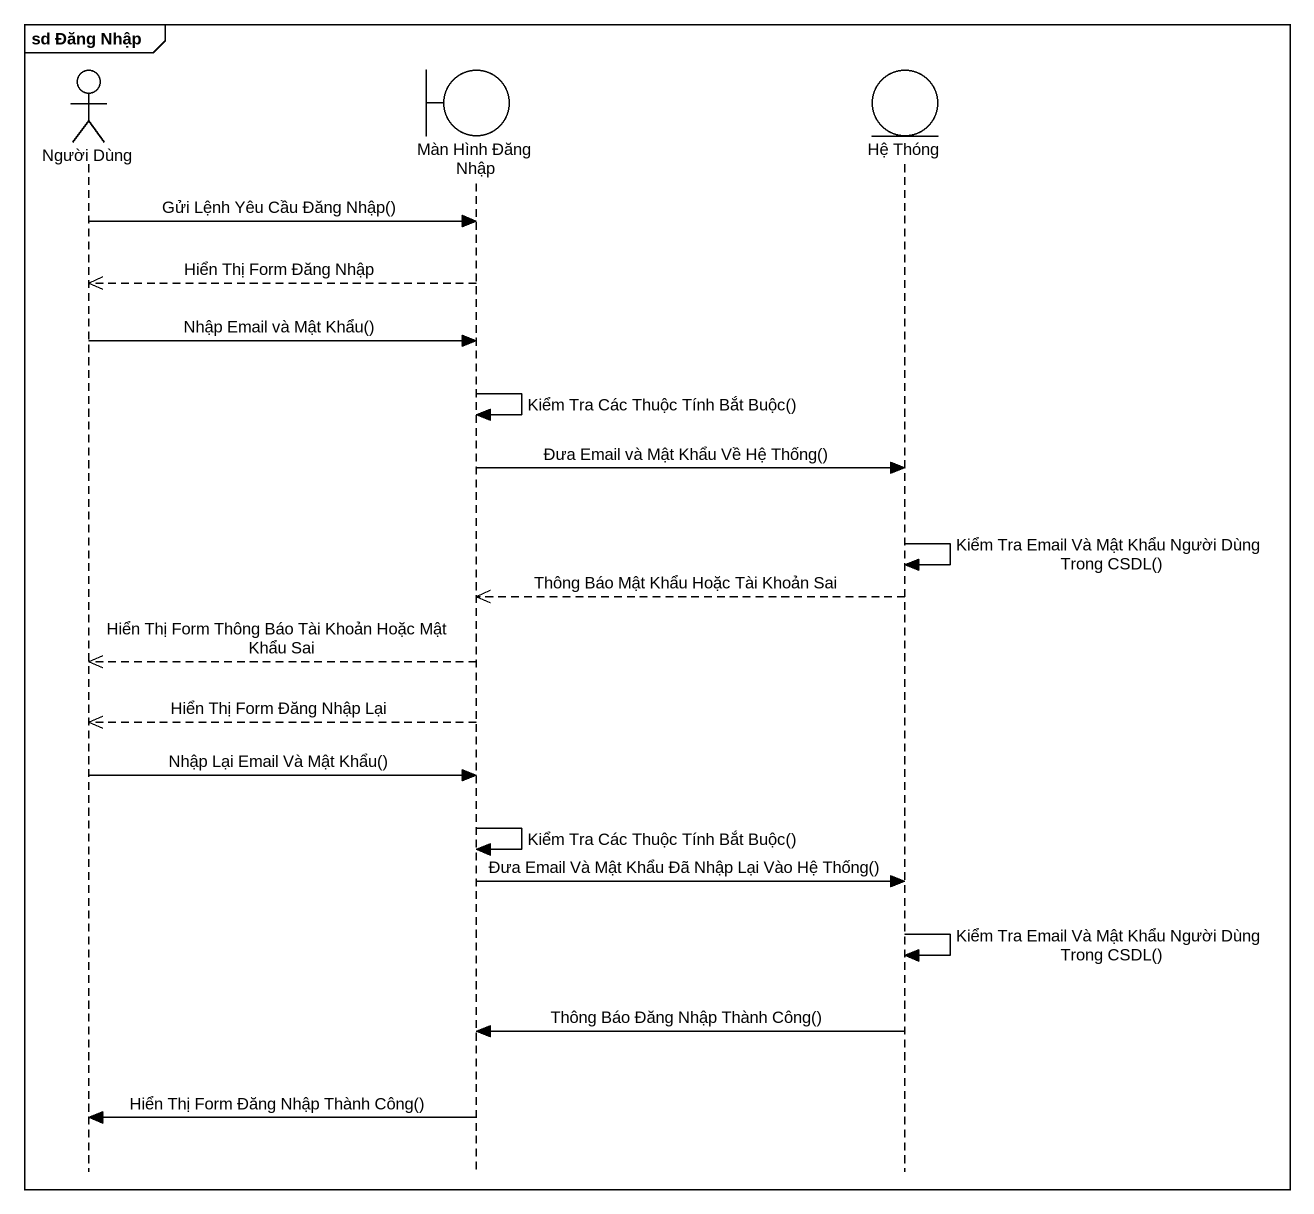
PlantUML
@startuml
mainframe sd Đăng Nhập
hide footbox
actor "Người Dùng" as Người_Dùng
boundary "Màn Hình Đăng Nhập" as Màn_Hình_Đăng_Nhập
entity "Hệ Thóng" as Hệ_Thóng

Người_Dùng -> Màn_Hình_Đăng_Nhập : Gửi Lệnh Yêu Cầu Đăng Nhập()
Màn_Hình_Đăng_Nhập -->> Người_Dùng : Hiển Thị Form Đăng Nhập
Người_Dùng -> Màn_Hình_Đăng_Nhập : Nhập Email và Mật Khẩu()
Màn_Hình_Đăng_Nhập -> Màn_Hình_Đăng_Nhập : Kiểm Tra Các Thuộc Tính Bắt Buộc()
Màn_Hình_Đăng_Nhập -> Hệ_Thóng : Đưa Email và Mật Khẩu Về Hệ Thống()
Hệ_Thóng -> Hệ_Thóng : Kiểm Tra Email Và Mật Khẩu Người Dùng Trong CSDL()
Hệ_Thóng -->> Màn_Hình_Đăng_Nhập : Thông Báo Mật Khẩu Hoặc Tài Khoản Sai
Màn_Hình_Đăng_Nhập -->> Người_Dùng : Hiển Thị Form Thông Báo Tài Khoản Hoặc Mật Khẩu Sai
Màn_Hình_Đăng_Nhập -->> Người_Dùng : Hiển Thị Form Đăng Nhập Lại
Người_Dùng -> Màn_Hình_Đăng_Nhập : Nhập Lại Email Và Mật Khẩu()
Màn_Hình_Đăng_Nhập -> Màn_Hình_Đăng_Nhập : Kiểm Tra Các Thuộc Tính Bắt Buộc()
Màn_Hình_Đăng_Nhập -> Hệ_Thóng : Đưa Email Và Mật Khẩu Đã Nhập Lại Vào Hệ Thống()
Hệ_Thóng -> Hệ_Thóng : Kiểm Tra Email Và Mật Khẩu Người Dùng Trong CSDL()
Hệ_Thóng -> Màn_Hình_Đăng_Nhập : Thông Báo Đăng Nhập Thành Công()
Màn_Hình_Đăng_Nhập -> Người_Dùng : Hiển Thị Form Đăng Nhập Thành Công()
@enduml
